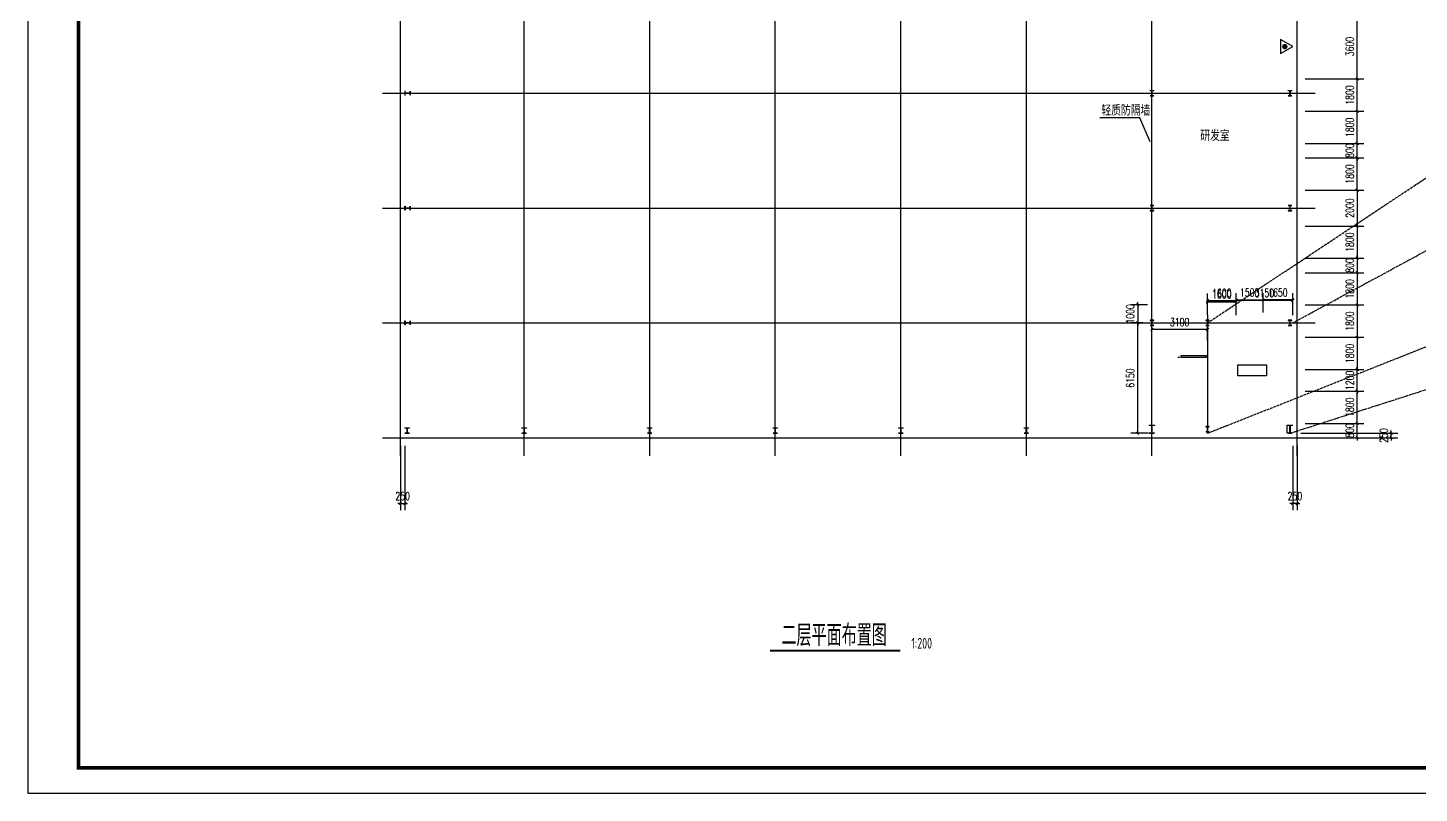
# Model space of a CAD drawing. Extents: x 180850 to 1399066, y 48356 to 327880.
# Drawn here: x 429757 to 507333, y 232984 to 275638 of the extents above; entities that cross this region are included whole.
import ezdxf

# ---------------------------------------------------------------- set-up
doc = ezdxf.new("R2010")
doc.units = 0
doc.header["$LTSCALE"] = 1000
doc.linetypes.add('0$0$CENTERX2', pattern=[4, 2.5, -0.5, 0.5, -0.5])
for name, color, linetype in [('AXIS', 3, 'Continuous'), ('DOTE', 1, 'Continuous'), ('GZ', 50, 'Continuous'), ('Gzd', 1, 'Continuous'), ('LVTRY', 6, 'Continuous'), ('PUB_DIM', 3, 'Continuous'), ('PUB_TITLE', 4, 'Continuous'), ('REIN', 1, 'Continuous'), ('STAIR', 2, 'Continuous'), ('TEXT', 7, 'Continuous')]:
    doc.layers.add(name, color=color, linetype=linetype)
doc.styles.add('_TCH_DIM_T3', font='SIMPLEX', dxfattribs={"width": 0.705882, "bigfont": 'GBCBIG'})
doc.styles.add('TSSD_Norm', font='tssdeng.shx', dxfattribs={"bigfont": 'hztxt.shx'})
doc.dimstyles.new('_TCH_ARCH&&150', dxfattribs={"dimtxt": 446.25, "dimasz": 150, "dimexe": 375, "dimexo": 450, "dimgap": 189.375, "dimtad": 1, "dimdec": 0, "dimzin": 0, "dimdsep": 46, "dimtxsty": '_TCH_DIM_T3', "dimblk": 'ARCHTICK', "dimcen": 0.09, "dimclrd": 3, "dimclre": 3, "dimclrt": 7, "dimazin": 2, "dimtfac": 1, "dimtdec": 0, "dimtix": 1, "dimtmove": 2, "dimatfit": 3, "dimfxl": 1, "dimtolj": 1, "dimtzin": 0, "dimarcsym": 0})
doc.dimstyles.new('TCH-200-1', dxfattribs={"dimtxt": 595, "dimasz": 200, "dimexe": 500, "dimexo": 600, "dimgap": 252.5, "dimtad": 1, "dimdec": 0, "dimzin": 0, "dimdsep": 46, "dimtxsty": '_TCH_DIM_T3', "dimblk": 'ARCHTICK', "dimcen": 0.09, "dimclrd": 3, "dimclre": 3, "dimclrt": 7, "dimazin": 2, "dimtfac": 1, "dimtdec": 0, "dimtix": 1, "dimtmove": 2, "dimatfit": 3, "dimfxl": 1, "dimtolj": 1, "dimtzin": 0, "dimarcsym": 0})

# ---------------------------------------------------------------- blocks, each defined once
blk = doc.blocks.new('_ArchTick')
at = {"color": 0, "linetype": 'ByBlock', "const_width": 0.4}
blk.add_lwpolyline([(-0.5, -0.5), (0.5, 0.5)], dxfattribs=at)
blk = doc.blocks.new('*D1211')
at = {"color": 3, "lineweight": -2, "transparency": 16777216}
for p, q in [((450531, 252343), (450531, 248754)), ((450781, 252343), (450781, 248754)), ((450531, 249129), (450381, 249129)), ((450531, 249129), (450781, 249129)), ((450781, 249129), (450931, 249129))]:
    blk.add_line(p, q, dxfattribs=at)
at = {"layer": 'Defpoints', "color": 0, "transparency": 16777216}
for p in [(450531, 252793), (450781, 252793), (450781, 249129)]:
    blk.add_point(p, dxfattribs=at)
at = {"color": 3, "lineweight": -2, "transparency": 16777216, "xscale": 150, "yscale": 150, "zscale": 150}
blk.add_blockref('_ArchTick', (450531, 249129), dxfattribs=at)
at = {"color": 3, "lineweight": -2, "transparency": 16777216, "xscale": 150, "yscale": 150, "zscale": 150, "rotation": 180}
blk.add_blockref('_ArchTick', (450781, 249129), dxfattribs=at)
at = {"color": 7, "transparency": 16777216, "insert": (450656, 249542), "char_height": 446.2, "attachment_point": 5, "style": '_TCH_DIM_T3'}
blk.add_mtext('\\A1;250', dxfattribs=at)
blk = doc.blocks.new('*D1212')
at = {"color": 3, "lineweight": -2, "transparency": 16777216}
for p, q in [((500281, 252343), (500281, 248754)), ((500531, 252343), (500531, 248754)), ((500281, 249129), (500131, 249129)), ((500531, 249129), (500281, 249129)), ((500531, 249129), (500681, 249129))]:
    blk.add_line(p, q, dxfattribs=at)
at = {"layer": 'Defpoints', "color": 0, "transparency": 16777216}
for p in [(500281, 252793), (500531, 252793), (500281, 249129)]:
    blk.add_point(p, dxfattribs=at)
at = {"color": 3, "lineweight": -2, "transparency": 16777216, "xscale": 150, "yscale": 150, "zscale": 150}
blk.add_blockref('_ArchTick', (500281, 249129), dxfattribs=at)
at = {"color": 3, "lineweight": -2, "transparency": 16777216, "xscale": 150, "yscale": 150, "zscale": 150, "rotation": 180}
blk.add_blockref('_ArchTick', (500531, 249129), dxfattribs=at)
at = {"color": 7, "transparency": 16777216, "insert": (500406, 249542), "char_height": 446.2, "attachment_point": 5, "style": '_TCH_DIM_T3'}
blk.add_mtext('\\A1;250', dxfattribs=at)
blk = doc.blocks.new('*D1298')
at = {"color": 3, "lineweight": -2, "transparency": 16777216}
for p, q in [((500731, 253043), (506145, 253043)), ((505770, 253043), (505770, 253193)), ((505770, 252793), (505770, 253043)), ((499981, 252793), (506145, 252793)), ((505770, 252793), (505770, 252643))]:
    blk.add_line(p, q, dxfattribs=at)
at = {"layer": 'Defpoints', "color": 0, "transparency": 16777216}
for p in [(500281, 253043), (505770, 253043), (499531, 252793)]:
    blk.add_point(p, dxfattribs=at)
at = {"color": 3, "lineweight": -2, "transparency": 16777216, "xscale": 150, "yscale": 150, "zscale": 150}
for p, rotation in [((505770, 253043), 270), ((505770, 252793), 90)]:
    blk.add_blockref('_ArchTick', p, dxfattribs=dict(at, rotation=rotation))
at = {"color": 7, "transparency": 16777216, "insert": (505358, 252918), "char_height": 446.2, "attachment_point": 5, "rotation": 90, "style": '_TCH_DIM_T3'}
blk.add_mtext('\\A1;250', dxfattribs=at)
blk = doc.blocks.new('A$C0D6F3731')
for p, q in [((41500, 50250), (41740, 50250)), ((41500, 450), (41740, 450))]:
    blk.add_line(p, q)
at = {"layer": 'GZ'}
for points in [[(0, 50400), (250, 50400), (250, 50410), (132, 50410), (128, 50415), (128, 50685), (132, 50690), (250, 50690), (250, 50700), (0, 50700), (0, 50690), (118, 50690), (122, 50686), (122, 50415), (118, 50410), (0, 50410), (0, 50400)], [(6525, 50400), (6775, 50400), (6775, 50410), (6657, 50410), (6653, 50415), (6653, 50685), (6657, 50690), (6775, 50690), (6775, 50700), (6525, 50700), (6525, 50690), (6643, 50690), (6647, 50686), (6647, 50415), (6643, 50410), (6525, 50410), (6525, 50400)], [(13525, 50400), (13775, 50400), (13775, 50410), (13657, 50410), (13653, 50415), (13653, 50685), (13657, 50690), (13775, 50690), (13775, 50700), (13525, 50700), (13525, 50690), (13643, 50690), (13647, 50686), (13647, 50415), (13643, 50410), (13525, 50410), (13525, 50400)], [(20525, 50400), (20775, 50400), (20775, 50410), (20657, 50410), (20653, 50415), (20653, 50685), (20657, 50690), (20775, 50690), (20775, 50700), (20525, 50700), (20525, 50690), (20643, 50690), (20647, 50686), (20647, 50415), (20643, 50410), (20525, 50410), (20525, 50400)], [(27525, 50400), (27775, 50400), (27775, 50410), (27657, 50410), (27653, 50415), (27653, 50685), (27657, 50690), (27775, 50690), (27775, 50700), (27525, 50700), (27525, 50690), (27643, 50690), (27647, 50686), (27647, 50415), (27643, 50410), (27525, 50410), (27525, 50400)], [(34525, 50400), (34775, 50400), (34775, 50410), (34657, 50410), (34653, 50415), (34653, 50685), (34657, 50690), (34775, 50690), (34775, 50700), (34525, 50700), (34525, 50690), (34643, 50690), (34647, 50686), (34647, 50415), (34643, 50410), (34525, 50410), (34525, 50400)], [(41500, 50250), (41800, 50250), (41800, 50260), (41657, 50260), (41653, 50265), (41653, 50685), (41657, 50690), (41800, 50690), (41800, 50700), (41500, 50700), (41500, 50690), (41643, 50690), (41647, 50686), (41647, 50265), (41643, 50260), (41500, 50260), (41500, 50250)], [(44650, 50625), (44850, 50625), (44850, 50615), (44757, 50615), (44753, 50610), (44753, 50340), (44757, 50335), (44850, 50335), (44850, 50325), (44650, 50325), (44650, 50335), (44743, 50335), (44747, 50340), (44747, 50610), (44743, 50615), (44650, 50615), (44650, 50625)], [(49225, 50250), (49475, 50250), (49475, 50260), (49357, 50260), (49353, 50265), (49353, 50685), (49357, 50690), (49475, 50690), (49475, 50700), (49225, 50700), (49225, 50690), (49343, 50690), (49347, 50686), (49347, 50265), (49343, 50260), (49225, 50260), (49225, 50250)], [(0, 44660), (0, 44440), (10, 44440), (10, 44543), (15, 44547), (285, 44547), (290, 44543), (290, 44440), (300, 44440), (300, 44660), (290, 44660), (290, 44557), (286, 44553), (15, 44553), (10, 44557), (10, 44660), (0, 44660)], [(41550, 44700), (41750, 44700), (41750, 44690), (41657, 44690), (41653, 44685), (41653, 44415), (41657, 44410), (41750, 44410), (41750, 44400), (41550, 44400), (41550, 44410), (41643, 44410), (41647, 44415), (41647, 44685), (41643, 44690), (41550, 44690), (41550, 44700)], [(44650, 44700), (44850, 44700), (44850, 44690), (44757, 44690), (44753, 44685), (44753, 44415), (44757, 44410), (44850, 44410), (44850, 44400), (44650, 44400), (44650, 44410), (44743, 44410), (44747, 44415), (44747, 44685), (44743, 44690), (44650, 44690), (44650, 44700)], [(49250, 44700), (49450, 44700), (49450, 44690), (49357, 44690), (49353, 44685), (49353, 44415), (49357, 44410), (49450, 44410), (49450, 44400), (49250, 44400), (49250, 44410), (49343, 44410), (49347, 44415), (49347, 44685), (49343, 44690), (49250, 44690), (49250, 44700)], [(0, 38260), (0, 38040), (10, 38040), (10, 38143), (15, 38147), (285, 38147), (290, 38143), (290, 38040), (300, 38040), (300, 38260), (290, 38260), (290, 38157), (286, 38153), (15, 38153), (10, 38157), (10, 38260), (0, 38260)], [(41550, 38300), (41750, 38300), (41750, 38290), (41657, 38290), (41653, 38285), (41653, 38015), (41657, 38010), (41750, 38010), (41750, 38000), (41550, 38000), (41550, 38010), (41643, 38010), (41647, 38015), (41647, 38285), (41643, 38290), (41550, 38290), (41550, 38300)], [(49250, 38300), (49450, 38300), (49450, 38290), (49357, 38290), (49353, 38285), (49353, 38015), (49357, 38010), (49450, 38010), (49450, 38000), (49250, 38000), (49250, 38010), (49343, 38010), (49347, 38015), (49347, 38285), (49343, 38290), (49250, 38290), (49250, 38300)], [(0, 31860), (0, 31640), (10, 31640), (10, 31743), (15, 31747), (285, 31747), (290, 31743), (290, 31640), (300, 31640), (300, 31860), (290, 31860), (290, 31757), (286, 31753), (15, 31753), (10, 31757), (10, 31860), (0, 31860)], [(41550, 31900), (41750, 31900), (41750, 31890), (41657, 31890), (41653, 31885), (41653, 31615), (41657, 31610), (41750, 31610), (41750, 31600), (41550, 31600), (41550, 31610), (41643, 31610), (41647, 31615), (41647, 31885), (41643, 31890), (41550, 31890), (41550, 31900)], [(49250, 31900), (49450, 31900), (49450, 31890), (49357, 31890), (49353, 31885), (49353, 31615), (49357, 31610), (49450, 31610), (49450, 31600), (49250, 31600), (49250, 31610), (49343, 31610), (49347, 31615), (49347, 31885), (49343, 31890), (49250, 31890), (49250, 31900)], [(0, 25550), (250, 25550), (250, 25540), (132, 25540), (128, 25535), (128, 25165), (132, 25160), (250, 25160), (250, 25150), (0, 25150), (0, 25160), (118, 25160), (122, 25165), (122, 25535), (118, 25540), (0, 25540), (0, 25550)], [(6525, 25550), (6775, 25550), (6775, 25540), (6657, 25540), (6653, 25535), (6653, 25165), (6657, 25160), (6775, 25160), (6775, 25150), (6525, 25150), (6525, 25160), (6643, 25160), (6647, 25165), (6647, 25535), (6643, 25540), (6525, 25540), (6525, 25550)], [(13525, 25550), (13775, 25550), (13775, 25540), (13657, 25540), (13653, 25535), (13653, 25165), (13657, 25160), (13775, 25160), (13775, 25150), (13525, 25150), (13525, 25160), (13643, 25160), (13647, 25165), (13647, 25535), (13643, 25540), (13525, 25540), (13525, 25550)], [(20525, 25550), (20775, 25550), (20775, 25540), (20657, 25540), (20653, 25535), (20653, 25165), (20657, 25160), (20775, 25160), (20775, 25150), (20525, 25150), (20525, 25160), (20643, 25160), (20647, 25165), (20647, 25535), (20643, 25540), (20525, 25540), (20525, 25550)], [(27525, 25550), (27775, 25550), (27775, 25540), (27657, 25540), (27653, 25535), (27653, 25165), (27657, 25160), (27775, 25160), (27775, 25150), (27525, 25150), (27525, 25160), (27643, 25160), (27647, 25165), (27647, 25535), (27643, 25540), (27525, 25540), (27525, 25550)], [(34525, 25550), (34775, 25550), (34775, 25540), (34657, 25540), (34653, 25535), (34653, 25165), (34657, 25160), (34775, 25160), (34775, 25150), (34525, 25150), (34525, 25160), (34643, 25160), (34647, 25165), (34647, 25535), (34643, 25540), (34525, 25540), (34525, 25550)], [(41525, 25550), (41775, 25550), (41775, 25540), (41657, 25540), (41653, 25535), (41653, 25165), (41657, 25160), (41775, 25160), (41775, 25150), (41525, 25150), (41525, 25160), (41643, 25160), (41647, 25165), (41647, 25535), (41643, 25540), (41525, 25540), (41525, 25550)], [(49225, 25550), (49475, 25550), (49475, 25540), (49357, 25540), (49353, 25535), (49353, 25165), (49357, 25160), (49475, 25160), (49475, 25150), (49225, 25150), (49225, 25160), (49343, 25160), (49347, 25165), (49347, 25535), (49343, 25540), (49225, 25540), (49225, 25550)], [(0, 19060), (0, 18840), (10, 18840), (10, 18943), (15, 18947), (285, 18947), (290, 18943), (290, 18840), (300, 18840), (300, 19060), (290, 19060), (290, 18957), (286, 18953), (15, 18953), (10, 18957), (10, 19060), (0, 19060)], [(41550, 19100), (41750, 19100), (41750, 19090), (41657, 19090), (41653, 19085), (41653, 18815), (41657, 18810), (41750, 18810), (41750, 18800), (41550, 18800), (41550, 18810), (41643, 18810), (41647, 18815), (41647, 19085), (41643, 19090), (41550, 19090), (41550, 19100)], [(49250, 19100), (49450, 19100), (49450, 19090), (49357, 19090), (49353, 19085), (49353, 18815), (49357, 18810), (49450, 18810), (49450, 18800), (49250, 18800), (49250, 18810), (49343, 18810), (49347, 18815), (49347, 19085), (49343, 19090), (49250, 19090), (49250, 19100)], [(0, 12440), (0, 12660), (10, 12660), (10, 12557), (15, 12553), (285, 12553), (290, 12557), (290, 12660), (300, 12660), (300, 12440), (290, 12440), (290, 12543), (286, 12547), (15, 12547), (10, 12543), (10, 12440), (0, 12440)], [(41550, 12400), (41750, 12400), (41750, 12410), (41657, 12410), (41653, 12415), (41653, 12685), (41657, 12690), (41750, 12690), (41750, 12700), (41550, 12700), (41550, 12690), (41643, 12690), (41647, 12685), (41647, 12415), (41643, 12410), (41550, 12410), (41550, 12400)], [(49250, 12400), (49450, 12400), (49450, 12410), (49357, 12410), (49353, 12415), (49353, 12685), (49357, 12690), (49450, 12690), (49450, 12700), (49250, 12700), (49250, 12690), (49343, 12690), (49347, 12685), (49347, 12415), (49343, 12410), (49250, 12410), (49250, 12400)], [(0, 6040), (0, 6260), (10, 6260), (10, 6157), (15, 6153), (285, 6153), (290, 6157), (290, 6260), (300, 6260), (300, 6040), (290, 6040), (290, 6143), (286, 6147), (15, 6147), (10, 6143), (10, 6040), (0, 6040)], [(41550, 6000), (41750, 6000), (41750, 6010), (41657, 6010), (41653, 6015), (41653, 6285), (41657, 6290), (41750, 6290), (41750, 6300), (41550, 6300), (41550, 6290), (41643, 6290), (41647, 6285), (41647, 6015), (41643, 6010), (41550, 6010), (41550, 6000)], [(44650, 6000), (44850, 6000), (44850, 6010), (44757, 6010), (44753, 6015), (44753, 6285), (44757, 6290), (44850, 6290), (44850, 6300), (44650, 6300), (44650, 6290), (44743, 6290), (44747, 6285), (44747, 6015), (44743, 6010), (44650, 6010), (44650, 6000)], [(49250, 6000), (49450, 6000), (49450, 6010), (49357, 6010), (49353, 6015), (49353, 6285), (49357, 6290), (49450, 6290), (49450, 6300), (49250, 6300), (49250, 6290), (49343, 6290), (49347, 6285), (49347, 6015), (49343, 6010), (49250, 6010), (49250, 6000)], [(0, 300), (250, 300), (250, 290), (132, 290), (128, 285), (128, 15), (132, 10), (250, 10), (250, 0), (0, 0), (0, 10), (118, 10), (122, 14), (122, 285), (118, 290), (0, 290), (0, 300)], [(6525, 300), (6775, 300), (6775, 290), (6657, 290), (6653, 285), (6653, 15), (6657, 10), (6775, 10), (6775, 0), (6525, 0), (6525, 10), (6643, 10), (6647, 14), (6647, 285), (6643, 290), (6525, 290), (6525, 300)], [(13525, 300), (13775, 300), (13775, 290), (13657, 290), (13653, 285), (13653, 15), (13657, 10), (13775, 10), (13775, 0), (13525, 0), (13525, 10), (13643, 10), (13647, 14), (13647, 285), (13643, 290), (13525, 290), (13525, 300)], [(20525, 300), (20775, 300), (20775, 290), (20657, 290), (20653, 285), (20653, 15), (20657, 10), (20775, 10), (20775, 0), (20525, 0), (20525, 10), (20643, 10), (20647, 14), (20647, 285), (20643, 290), (20525, 290), (20525, 300)], [(27525, 300), (27775, 300), (27775, 290), (27657, 290), (27653, 285), (27653, 15), (27657, 10), (27775, 10), (27775, 0), (27525, 0), (27525, 10), (27643, 10), (27647, 14), (27647, 285), (27643, 290), (27525, 290), (27525, 300)], [(34525, 300), (34775, 300), (34775, 290), (34657, 290), (34653, 285), (34653, 15), (34657, 10), (34775, 10), (34775, 0), (34525, 0), (34525, 10), (34643, 10), (34647, 14), (34647, 285), (34643, 290), (34525, 290), (34525, 300)], [(41500, 450), (41800, 450), (41800, 440), (41657, 440), (41653, 435), (41653, 15), (41657, 10), (41800, 10), (41800, 0), (41500, 0), (41500, 10), (41643, 10), (41647, 14), (41647, 435), (41643, 440), (41500, 440), (41500, 450)], [(44650, 75), (44850, 75), (44850, 85), (44757, 85), (44753, 90), (44753, 360), (44757, 365), (44850, 365), (44850, 375), (44650, 375), (44650, 365), (44743, 365), (44747, 360), (44747, 90), (44743, 85), (44650, 85), (44650, 75)], [(49225, 450), (49475, 450), (49475, 440), (49357, 440), (49353, 435), (49353, 15), (49357, 10), (49475, 10), (49475, 0), (49225, 0), (49225, 10), (49343, 10), (49347, 14), (49347, 435), (49343, 440), (49225, 440), (49225, 450)]]:
    blk.add_lwpolyline(points, close=True, dxfattribs=at)
blk = doc.blocks.new('*D2018')
at = {"color": 3, "lineweight": -2, "transparency": 16777216}
for p, q in [((500981, 276393), (504252, 276393)), ((503877, 272793), (503877, 276393)), ((500981, 272793), (504252, 272793))]:
    blk.add_line(p, q, dxfattribs=at)
at = {"layer": 'Defpoints', "color": 0, "transparency": 16777216}
for p in [(500531, 276393), (503877, 276393), (500531, 272793)]:
    blk.add_point(p, dxfattribs=at)
at = {"color": 3, "lineweight": -2, "transparency": 16777216, "xscale": 150, "yscale": 150, "zscale": 150}
for p, rotation in [((503877, 276393), 90), ((503877, 272793), 270)]:
    blk.add_blockref('_ArchTick', p, dxfattribs=dict(at, rotation=rotation))
at = {"color": 7, "transparency": 16777216, "insert": (503464, 274593), "char_height": 446.2, "attachment_point": 5, "rotation": 90, "style": '_TCH_DIM_T3'}
blk.add_mtext('\\A1;3600', dxfattribs=at)
blk = doc.blocks.new('*D2050')
at = {"layer": 'Defpoints', "color": 0, "transparency": 16777216}
for p in [(491638, 259193), (492371, 259193), (492687, 253043)]:
    blk.add_point(p, dxfattribs=at)
at = {"layer": 'PUB_DIM', "color": 3, "lineweight": -2, "transparency": 16777216}
for p, q in [((491921, 259193), (491263, 259193)), ((491638, 253043), (491638, 259193)), ((492237, 253043), (491263, 253043))]:
    blk.add_line(p, q, dxfattribs=at)
at = {"layer": 'PUB_DIM', "color": 3, "lineweight": -2, "transparency": 16777216, "xscale": 150, "yscale": 150, "zscale": 150}
for p, rotation in [((491638, 259193), 90), ((491638, 253043), 270)]:
    blk.add_blockref('_ArchTick', p, dxfattribs=dict(at, rotation=rotation))
at = {"layer": 'PUB_DIM', "color": 7, "transparency": 16777216, "insert": (491225, 256118), "char_height": 446.2, "attachment_point": 5, "rotation": 90, "style": '_TCH_DIM_T3'}
blk.add_mtext('\\A1;6150', dxfattribs=at)
blk = doc.blocks.new('*D2051')
at = {"layer": 'Defpoints', "color": 0, "transparency": 16777216}
for p in [(492641, 260193), (491638, 259193), (492371, 259193)]:
    blk.add_point(p, dxfattribs=at)
at = {"layer": 'PUB_DIM', "color": 3, "lineweight": -2, "transparency": 16777216}
for p, q in [((492191, 260193), (491263, 260193)), ((491638, 260193), (491638, 260343)), ((491638, 260193), (491638, 259193)), ((491921, 259193), (491263, 259193)), ((491638, 259193), (491638, 259043))]:
    blk.add_line(p, q, dxfattribs=at)
at = {"layer": 'PUB_DIM', "color": 3, "lineweight": -2, "transparency": 16777216, "xscale": 150, "yscale": 150, "zscale": 150}
for p, rotation in [((491638, 260193), 270), ((491638, 259193), 90)]:
    blk.add_blockref('_ArchTick', p, dxfattribs=dict(at, rotation=rotation))
at = {"layer": 'PUB_DIM', "color": 7, "transparency": 16777216, "insert": (491225, 259693), "char_height": 446.2, "attachment_point": 5, "rotation": 90, "style": '_TCH_DIM_T3'}
blk.add_mtext('\\A1;1000', dxfattribs=at)
blk = doc.blocks.new('*D2052')
at = {"color": 3, "lineweight": -2, "transparency": 16777216}
for p, q in [((497131, 259618), (497131, 260823)), ((500281, 259618), (500281, 260823)), ((500281, 260448), (497131, 260448))]:
    blk.add_line(p, q, dxfattribs=at)
at = {"layer": 'Defpoints', "color": 0, "transparency": 16777216}
for p in [(497131, 260448), (497131, 259168), (500281, 259168)]:
    blk.add_point(p, dxfattribs=at)
at = {"color": 3, "lineweight": -2, "transparency": 16777216, "xscale": 150, "yscale": 150, "zscale": 150}
for p, rotation in [((497131, 260448), 179.9999999933299), ((500281, 260448), 359.9999999933299)]:
    blk.add_blockref('_ArchTick', p, dxfattribs=dict(at, rotation=rotation))
at = {"color": 7, "transparency": 16777216, "insert": (498706, 260860), "char_height": 446.2, "attachment_point": 5, "rotation": 360, "style": '_TCH_DIM_T3'}
blk.add_mtext('\\A1;3150', dxfattribs=at)
blk = doc.blocks.new('*D2053')
at = {"color": 3, "lineweight": -2, "transparency": 16777216}
for p, q in [((492431, 257995), (492431, 259200)), ((495531, 258219), (495531, 259200)), ((495531, 258825), (492431, 258825))]:
    blk.add_line(p, q, dxfattribs=at)
at = {"layer": 'Defpoints', "color": 0, "transparency": 16777216}
for p in [(492431, 258825), (495531, 257769), (492431, 257545)]:
    blk.add_point(p, dxfattribs=at)
at = {"color": 3, "lineweight": -2, "transparency": 16777216, "xscale": 150, "yscale": 150, "zscale": 150}
for p, rotation in [((492431, 258825), 180.0000000066701), ((495531, 258825), 6.670104468753379e-09)]:
    blk.add_blockref('_ArchTick', p, dxfattribs=dict(at, rotation=rotation))
at = {"color": 7, "transparency": 16777216, "insert": (493981, 259237), "char_height": 446.2, "attachment_point": 5, "rotation": 0, "style": '_TCH_DIM_T3'}
blk.add_mtext('\\A1;3100', dxfattribs=at)
blk = doc.blocks.new('*D2054')
at = {"color": 3, "lineweight": -2, "transparency": 16777216}
for p, q in [((495531, 259842), (495531, 260823)), ((497131, 259618), (497131, 260823)), ((495531, 260448), (497131, 260448))]:
    blk.add_line(p, q, dxfattribs=at)
at = {"layer": 'Defpoints', "color": 0, "transparency": 16777216}
for p in [(497131, 260448), (495531, 259392), (497131, 259168)]:
    blk.add_point(p, dxfattribs=at)
at = {"color": 3, "lineweight": -2, "transparency": 16777216, "xscale": 150, "yscale": 150, "zscale": 150, "rotation": 180}
blk.add_blockref('_ArchTick', (495531, 260448), dxfattribs=at)
at = {"color": 3, "lineweight": -2, "transparency": 16777216, "xscale": 150, "yscale": 150, "zscale": 150}
blk.add_blockref('_ArchTick', (497131, 260448), dxfattribs=at)
at = {"color": 7, "transparency": 16777216, "insert": (496331, 260860), "char_height": 446.2, "attachment_point": 5, "style": '_TCH_DIM_T3'}
blk.add_mtext('\\A1;1600', dxfattribs=at)
blk = doc.blocks.new('*D2038')
at = {"color": 3, "lineweight": -2, "transparency": 16777216}
for p, q in [((500981, 256592), (504252, 256592)), ((503877, 256592), (503877, 256742)), ((503877, 255393), (503877, 256592)), ((500981, 255393), (504252, 255393)), ((503877, 255393), (503877, 255243))]:
    blk.add_line(p, q, dxfattribs=at)
at = {"layer": 'Defpoints', "color": 0, "transparency": 16777216}
for p in [(500531, 256592), (503877, 256592), (500531, 255393)]:
    blk.add_point(p, dxfattribs=at)
at = {"color": 3, "lineweight": -2, "transparency": 16777216, "xscale": 150, "yscale": 150, "zscale": 150}
for p, rotation in [((503877, 256592), 270), ((503877, 255393), 90)]:
    blk.add_blockref('_ArchTick', p, dxfattribs=dict(at, rotation=rotation))
at = {"color": 7, "transparency": 16777216, "insert": (503464, 255993), "char_height": 446.2, "attachment_point": 5, "rotation": 90, "style": '_TCH_DIM_T3'}
blk.add_mtext('\\A1;1200', dxfattribs=at)
blk = doc.blocks.new('*D2039')
at = {"color": 3, "lineweight": -2, "transparency": 16777216}
for p, q in [((503877, 253593), (503877, 253743)), ((500981, 253593), (504252, 253593)), ((503877, 252793), (503877, 253593)), ((500981, 252793), (504252, 252793)), ((503877, 252793), (503877, 252643))]:
    blk.add_line(p, q, dxfattribs=at)
at = {"layer": 'Defpoints', "color": 0, "transparency": 16777216}
for p in [(500531, 253593), (503877, 253593), (500531, 252793)]:
    blk.add_point(p, dxfattribs=at)
at = {"color": 3, "lineweight": -2, "transparency": 16777216, "xscale": 150, "yscale": 150, "zscale": 150}
for p, rotation in [((503877, 253593), 270), ((503877, 252793), 90)]:
    blk.add_blockref('_ArchTick', p, dxfattribs=dict(at, rotation=rotation))
at = {"color": 7, "transparency": 16777216, "insert": (503464, 253193), "char_height": 446.2, "attachment_point": 5, "rotation": 90, "style": '_TCH_DIM_T3'}
blk.add_mtext('\\A1;800', dxfattribs=at)
blk = doc.blocks.new('*D2040')
at = {"color": 3, "lineweight": -2, "transparency": 16777216}
for p, q in [((500981, 255393), (504252, 255393)), ((503877, 253593), (503877, 255393)), ((500981, 253593), (504252, 253593))]:
    blk.add_line(p, q, dxfattribs=at)
at = {"layer": 'Defpoints', "color": 0, "transparency": 16777216}
for p in [(500531, 255393), (503877, 255393), (500531, 253593)]:
    blk.add_point(p, dxfattribs=at)
at = {"color": 3, "lineweight": -2, "transparency": 16777216, "xscale": 150, "yscale": 150, "zscale": 150}
for p, rotation in [((503877, 255393), 90), ((503877, 253593), 270)]:
    blk.add_blockref('_ArchTick', p, dxfattribs=dict(at, rotation=rotation))
at = {"color": 7, "transparency": 16777216, "insert": (503464, 254493), "char_height": 446.2, "attachment_point": 5, "rotation": 90, "style": '_TCH_DIM_T3'}
blk.add_mtext('\\A1;1800', dxfattribs=at)
blk = doc.blocks.new('*D2041')
at = {"color": 3, "lineweight": -2, "transparency": 16777216}
for p, q in [((500981, 258392), (504252, 258392)), ((503877, 258392), (503877, 256592)), ((500981, 256592), (504252, 256592))]:
    blk.add_line(p, q, dxfattribs=at)
at = {"layer": 'Defpoints', "color": 0, "transparency": 16777216}
for p in [(500531, 258392), (500531, 256592), (503877, 256592)]:
    blk.add_point(p, dxfattribs=at)
at = {"color": 3, "lineweight": -2, "transparency": 16777216, "xscale": 150, "yscale": 150, "zscale": 150}
for p, rotation in [((503877, 258392), 90), ((503877, 256592), 270)]:
    blk.add_blockref('_ArchTick', p, dxfattribs=dict(at, rotation=rotation))
at = {"color": 7, "transparency": 16777216, "insert": (503464, 257492), "char_height": 446.2, "attachment_point": 5, "rotation": 90, "style": '_TCH_DIM_T3'}
blk.add_mtext('\\A1;1800', dxfattribs=at)
blk = doc.blocks.new('*D2042')
at = {"color": 3, "lineweight": -2, "transparency": 16777216}
for p, q in [((500981, 260193), (504252, 260193)), ((503877, 260193), (503877, 258392)), ((500981, 258392), (504252, 258392))]:
    blk.add_line(p, q, dxfattribs=at)
at = {"layer": 'Defpoints', "color": 0, "transparency": 16777216}
for p in [(500531, 260193), (500531, 258392), (503877, 258392)]:
    blk.add_point(p, dxfattribs=at)
at = {"color": 3, "lineweight": -2, "transparency": 16777216, "xscale": 150, "yscale": 150, "zscale": 150}
for p, rotation in [((503877, 260193), 90), ((503877, 258392), 270)]:
    blk.add_blockref('_ArchTick', p, dxfattribs=dict(at, rotation=rotation))
at = {"color": 7, "transparency": 16777216, "insert": (503464, 259293), "char_height": 446.2, "attachment_point": 5, "rotation": 90, "style": '_TCH_DIM_T3'}
blk.add_mtext('\\A1;1800', dxfattribs=at)
blk = doc.blocks.new('*D2043')
at = {"color": 3, "lineweight": -2, "transparency": 16777216}
for p, q in [((500981, 266593), (504252, 266593)), ((503877, 266593), (503877, 264593)), ((500981, 264593), (504252, 264593))]:
    blk.add_line(p, q, dxfattribs=at)
at = {"layer": 'Defpoints', "color": 0, "transparency": 16777216}
for p in [(500531, 266593), (500531, 264593), (503877, 264593)]:
    blk.add_point(p, dxfattribs=at)
at = {"color": 3, "lineweight": -2, "transparency": 16777216, "xscale": 150, "yscale": 150, "zscale": 150}
for p, rotation in [((503877, 266593), 90), ((503877, 264593), 270)]:
    blk.add_blockref('_ArchTick', p, dxfattribs=dict(at, rotation=rotation))
at = {"color": 7, "transparency": 16777216, "insert": (503464, 265593), "char_height": 446.2, "attachment_point": 5, "rotation": 90, "style": '_TCH_DIM_T3'}
blk.add_mtext('\\A1;2000', dxfattribs=at)
blk = doc.blocks.new('*D2044')
at = {"color": 3, "lineweight": -2, "transparency": 16777216}
for p, q in [((500981, 264593), (504252, 264593)), ((503877, 264593), (503877, 262793)), ((500981, 262793), (504252, 262793))]:
    blk.add_line(p, q, dxfattribs=at)
at = {"layer": 'Defpoints', "color": 0, "transparency": 16777216}
for p in [(500531, 264593), (500531, 262793), (503877, 262793)]:
    blk.add_point(p, dxfattribs=at)
at = {"color": 3, "lineweight": -2, "transparency": 16777216, "xscale": 150, "yscale": 150, "zscale": 150}
for p, rotation in [((503877, 264593), 90), ((503877, 262793), 270)]:
    blk.add_blockref('_ArchTick', p, dxfattribs=dict(at, rotation=rotation))
at = {"color": 7, "transparency": 16777216, "insert": (503464, 263693), "char_height": 446.2, "attachment_point": 5, "rotation": 90, "style": '_TCH_DIM_T3'}
blk.add_mtext('\\A1;1800', dxfattribs=at)
blk = doc.blocks.new('*D2045')
at = {"color": 3, "lineweight": -2, "transparency": 16777216}
for p, q in [((500981, 262793), (504252, 262793)), ((503877, 262793), (503877, 262943)), ((503877, 262793), (503877, 261993)), ((500981, 261993), (504252, 261993)), ((503877, 261993), (503877, 261843))]:
    blk.add_line(p, q, dxfattribs=at)
at = {"layer": 'Defpoints', "color": 0, "transparency": 16777216}
for p in [(500531, 262793), (500531, 261993), (503877, 261993)]:
    blk.add_point(p, dxfattribs=at)
at = {"color": 3, "lineweight": -2, "transparency": 16777216, "xscale": 150, "yscale": 150, "zscale": 150}
for p, rotation in [((503877, 262793), 270), ((503877, 261993), 90)]:
    blk.add_blockref('_ArchTick', p, dxfattribs=dict(at, rotation=rotation))
at = {"color": 7, "transparency": 16777216, "insert": (503464, 262393), "char_height": 446.2, "attachment_point": 5, "rotation": 90, "style": '_TCH_DIM_T3'}
blk.add_mtext('\\A1;800', dxfattribs=at)
blk = doc.blocks.new('*D2046')
at = {"color": 3, "lineweight": -2, "transparency": 16777216}
for p, q in [((500981, 261993), (504252, 261993)), ((503877, 261993), (503877, 260193)), ((500981, 260193), (504252, 260193))]:
    blk.add_line(p, q, dxfattribs=at)
at = {"layer": 'Defpoints', "color": 0, "transparency": 16777216}
for p in [(500531, 261993), (500531, 260193), (503877, 260193)]:
    blk.add_point(p, dxfattribs=at)
at = {"color": 3, "lineweight": -2, "transparency": 16777216, "xscale": 150, "yscale": 150, "zscale": 150}
for p, rotation in [((503877, 261993), 90), ((503877, 260193), 270)]:
    blk.add_blockref('_ArchTick', p, dxfattribs=dict(at, rotation=rotation))
at = {"color": 7, "transparency": 16777216, "insert": (503464, 261093), "char_height": 446.2, "attachment_point": 5, "rotation": 90, "style": '_TCH_DIM_T3'}
blk.add_mtext('\\A1;1800', dxfattribs=at)
blk = doc.blocks.new('*D2047')
at = {"color": 3, "lineweight": -2, "transparency": 16777216}
for p, q in [((495531, 259637), (495531, 260743)), ((497131, 259637), (497131, 260743)), ((495531, 260368), (497131, 260368))]:
    blk.add_line(p, q, dxfattribs=at)
at = {"layer": 'Defpoints', "color": 0, "transparency": 16777216}
for p in [(497131, 260368), (495531, 259187), (497131, 259187)]:
    blk.add_point(p, dxfattribs=at)
at = {"color": 3, "lineweight": -2, "transparency": 16777216, "xscale": 150, "yscale": 150, "zscale": 150, "rotation": 180}
blk.add_blockref('_ArchTick', (495531, 260368), dxfattribs=at)
at = {"color": 3, "lineweight": -2, "transparency": 16777216, "xscale": 150, "yscale": 150, "zscale": 150}
blk.add_blockref('_ArchTick', (497131, 260368), dxfattribs=at)
at = {"color": 7, "transparency": 16777216, "insert": (496331, 260780), "char_height": 446.2, "attachment_point": 5, "style": '_TCH_DIM_T3'}
blk.add_mtext('\\A1;1600', dxfattribs=at)
blk = doc.blocks.new('*D2048')
at = {"color": 3, "lineweight": -2, "transparency": 16777216}
for p, q in [((498631, 259767), (498631, 260848)), ((500281, 259643), (500281, 260848)), ((500281, 260473), (498631, 260473))]:
    blk.add_line(p, q, dxfattribs=at)
at = {"layer": 'Defpoints', "color": 0, "transparency": 16777216}
for p in [(498631, 260473), (498631, 259317), (500281, 259193)]:
    blk.add_point(p, dxfattribs=at)
at = {"color": 3, "lineweight": -2, "transparency": 16777216, "xscale": 150, "yscale": 150, "zscale": 150, "rotation": 180}
blk.add_blockref('_ArchTick', (498631, 260473), dxfattribs=at)
at = {"color": 3, "lineweight": -2, "transparency": 16777216, "xscale": 150, "yscale": 150, "zscale": 150}
blk.add_blockref('_ArchTick', (500281, 260473), dxfattribs=at)
at = {"color": 7, "transparency": 16777216, "insert": (499456, 260885), "char_height": 446.2, "attachment_point": 5, "style": '_TCH_DIM_T3'}
blk.add_mtext('\\A1;1650', dxfattribs=at)
blk = doc.blocks.new('*D2049')
at = {"color": 3, "lineweight": -2, "transparency": 16777216}
for p, q in [((497131, 259767), (497131, 260848)), ((498631, 259767), (498631, 260848)), ((497131, 260473), (498631, 260473))]:
    blk.add_line(p, q, dxfattribs=at)
at = {"layer": 'Defpoints', "color": 0, "transparency": 16777216}
for p in [(498631, 260473), (497131, 259317), (498631, 259317)]:
    blk.add_point(p, dxfattribs=at)
at = {"color": 3, "lineweight": -2, "transparency": 16777216, "xscale": 150, "yscale": 150, "zscale": 150, "rotation": 180}
blk.add_blockref('_ArchTick', (497131, 260473), dxfattribs=at)
at = {"color": 3, "lineweight": -2, "transparency": 16777216, "xscale": 150, "yscale": 150, "zscale": 150}
blk.add_blockref('_ArchTick', (498631, 260473), dxfattribs=at)
at = {"color": 7, "transparency": 16777216, "insert": (497881, 260885), "char_height": 446.2, "attachment_point": 5, "style": '_TCH_DIM_T3'}
blk.add_mtext('\\A1;1500', dxfattribs=at)
blk = doc.blocks.new('*D2055')
at = {"color": 3, "lineweight": -2, "transparency": 16777216}
for p, q in [((500981, 272793), (504252, 272793)), ((503877, 270993), (503877, 272793)), ((500981, 270993), (504252, 270993))]:
    blk.add_line(p, q, dxfattribs=at)
at = {"layer": 'Defpoints', "color": 0, "transparency": 16777216}
for p in [(500531, 272793), (503877, 272793), (500531, 270993)]:
    blk.add_point(p, dxfattribs=at)
at = {"color": 3, "lineweight": -2, "transparency": 16777216, "xscale": 150, "yscale": 150, "zscale": 150}
for p, rotation in [((503877, 272793), 90), ((503877, 270993), 270)]:
    blk.add_blockref('_ArchTick', p, dxfattribs=dict(at, rotation=rotation))
at = {"color": 7, "transparency": 16777216, "insert": (503464, 271893), "char_height": 446.2, "attachment_point": 5, "rotation": 90, "style": '_TCH_DIM_T3'}
blk.add_mtext('\\A1;1800', dxfattribs=at)
blk = doc.blocks.new('*D2056')
at = {"color": 3, "lineweight": -2, "transparency": 16777216}
for p, q in [((500981, 268393), (504252, 268393)), ((503877, 266593), (503877, 268393)), ((500981, 266593), (504252, 266593))]:
    blk.add_line(p, q, dxfattribs=at)
at = {"layer": 'Defpoints', "color": 0, "transparency": 16777216}
for p in [(500531, 268393), (503877, 268393), (500531, 266593)]:
    blk.add_point(p, dxfattribs=at)
at = {"color": 3, "lineweight": -2, "transparency": 16777216, "xscale": 150, "yscale": 150, "zscale": 150}
for p, rotation in [((503877, 268393), 90), ((503877, 266593), 270)]:
    blk.add_blockref('_ArchTick', p, dxfattribs=dict(at, rotation=rotation))
at = {"color": 7, "transparency": 16777216, "insert": (503464, 267493), "char_height": 446.2, "attachment_point": 5, "rotation": 90, "style": '_TCH_DIM_T3'}
blk.add_mtext('\\A1;1800', dxfattribs=at)
blk = doc.blocks.new('*D2057')
at = {"color": 3, "lineweight": -2, "transparency": 16777216}
for p, q in [((500981, 269193), (504252, 269193)), ((503877, 269193), (503877, 269343)), ((503877, 268393), (503877, 269193)), ((500981, 268393), (504252, 268393)), ((503877, 268393), (503877, 268243))]:
    blk.add_line(p, q, dxfattribs=at)
at = {"layer": 'Defpoints', "color": 0, "transparency": 16777216}
for p in [(500531, 269193), (503877, 269193), (500531, 268393)]:
    blk.add_point(p, dxfattribs=at)
at = {"color": 3, "lineweight": -2, "transparency": 16777216, "xscale": 150, "yscale": 150, "zscale": 150}
for p, rotation in [((503877, 269193), 270), ((503877, 268393), 90)]:
    blk.add_blockref('_ArchTick', p, dxfattribs=dict(at, rotation=rotation))
at = {"color": 7, "transparency": 16777216, "insert": (503464, 268793), "char_height": 446.2, "attachment_point": 5, "rotation": 90, "style": '_TCH_DIM_T3'}
blk.add_mtext('\\A1;800', dxfattribs=at)
blk = doc.blocks.new('*D2058')
at = {"color": 3, "lineweight": -2, "transparency": 16777216}
for p, q in [((500981, 270993), (504252, 270993)), ((503877, 269193), (503877, 270993)), ((500981, 269193), (504252, 269193))]:
    blk.add_line(p, q, dxfattribs=at)
at = {"layer": 'Defpoints', "color": 0, "transparency": 16777216}
for p in [(500531, 270993), (503877, 270993), (500531, 269193)]:
    blk.add_point(p, dxfattribs=at)
at = {"color": 3, "lineweight": -2, "transparency": 16777216, "xscale": 150, "yscale": 150, "zscale": 150}
for p, rotation in [((503877, 270993), 90), ((503877, 269193), 270)]:
    blk.add_blockref('_ArchTick', p, dxfattribs=dict(at, rotation=rotation))
at = {"color": 7, "transparency": 16777216, "insert": (503464, 270093), "char_height": 446.2, "attachment_point": 5, "rotation": 90, "style": '_TCH_DIM_T3'}
blk.add_mtext('\\A1;1800', dxfattribs=at)

msp = doc.modelspace()

# ---------------------------------------------------------------- linework, layer by layer
for p, q in [((499980.61, 253042.65), (499980.61, 253492.65)), ((499980.61, 253492.65), (500280.61, 253492.65))]:
    msp.add_line(p, q)
msp.add_lwpolyline([(494040.61, 257285.05), (495470.7, 257285.05), (495470.7, 257348.81), (494040.61, 257348.81)], close=True)
at = {"color": 3, "const_width": 117.6}
msp.add_lwpolyline([(471129.12, 240931.74), (478406.82, 240931.74)], dxfattribs=at)
at = {"layer": 'AXIS'}
msp.add_line((491762.23, 270629.38), (489529.82, 270629.38), dxfattribs=at)
at = {"layer": 'DOTE'}
for p, q in [((450530.61, 251792.67), (450530.61, 304992.67)), ((457430.61, 251792.67), (457430.61, 304992.67)), ((464430.61, 251792.67), (464430.61, 304992.67)), ((471430.61, 251792.67), (471430.61, 304992.67)), ((478430.61, 251792.67), (478430.61, 304992.67)), ((485430.61, 251792.67), (485430.61, 304992.67)), ((492430.61, 251792.67), (492430.61, 304992.67)), ((500530.61, 251792.67), (500530.61, 304992.67)), ((449530.61, 271992.67), (501530.61, 271992.67)), ((449530.61, 265592.67), (501530.61, 265592.67)), ((449530.61, 259192.67), (501530.61, 259192.67)), ((495530.61, 259616.74), (495530.61, 253042.67)), ((449530.61, 252792.67), (501530.61, 252792.67))]:
    msp.add_line(p, q, dxfattribs=at)
at = {"layer": 'DOTE', "color": 8, "linetype": '0$0$CENTERX2', "ltscale": 0.05}
for p, q in [((495530.61, 259192.67), (516465.08, 273076.19)), ((500280.61, 259192.67), (525964.28, 273076.19)), ((495530.61, 253042.67), (516465.08, 261326.19)), ((500130.61, 253042.67), (525964.28, 261326.19))]:
    msp.add_line(p, q, dxfattribs=at)
at = {"layer": 'Gzd'}
msp.add_lwpolyline([(500280.61, 274592.67), (499609.91, 274979.9), (499609.91, 274205.44)], close=True, dxfattribs=at)
at = {"layer": 'LVTRY'}
msp.add_lwpolyline([(498828.03, 256247.94), (497228.03, 256247.94), (497228.03, 256847.94), (498828.03, 256847.94)], close=True, dxfattribs=at)
at = {"layer": 'PUB_TITLE'}
msp.add_lwpolyline([(429757.15, 232984.16), (548557.15, 232984.16), (548557.15, 316984.16), (429757.15, 316984.16)], close=True, dxfattribs=at)
at = {"layer": 'PUB_TITLE', "const_width": 212.12}
msp.add_lwpolyline([(432577.47, 234398.34), (432577.47, 315569.98), (546557.15, 315569.98), (546557.15, 234398.34)], close=True, dxfattribs=at)
at = {"layer": 'REIN', "const_width": 150}
msp.add_lwpolyline([(499842.71, 274665.82, 1), (499842.71, 274515.82, 1)], format="xyb", close=True, dxfattribs=at)
at = {"layer": 'STAIR'}
msp.add_line((493880.61, 257288.81), (493980.61, 257288.81), dxfattribs=at)

# ---------------------------------------------------------------- block references
msp.add_blockref('A$C0D6F3731', (450780.61, 253042.67))

# ---------------------------------------------------------------- texts
at = {"layer": 'TEXT', "style": 'TSSD_Norm', "width": 0.7}
for s, height, p in [('轻质防隔墙', 600, (489615.7, 270738.44, 1892.13)), ('研发室', 600, (495131.23, 269334.04, 1892.13)), ('二层平面布置图', 1200, (471774.7, 241180.68)), ('1:200', 600, (479019.43, 241038.95))]:
    msp.add_text(s, height=height, dxfattribs=at).set_placement(p)

# ---------------------------------------------------------------- dimensions: what is measured, and where the dimension line sits
for base, p1, p2, angle, picture, middle in [((503876.75, 276392.67), (500530.61, 272792.67), (500530.61, 276392.67), 270, '*D2018', (503464.25, 274592.67)), ((503876.75, 272792.95), (500530.61, 270992.67), (500530.61, 272792.95), 90, '*D2055', (503464.25, 271892.81)), ((503876.75, 270992.67), (500530.61, 269192.67), (500530.61, 270992.67), 270, '*D2058', (503464.25, 270092.67)), ((503876.75, 269192.67), (500530.61, 268392.67), (500530.61, 269192.67), 270, '*D2057', (503464.25, 268792.67)), ((503876.75, 268392.67), (500530.61, 266592.67), (500530.61, 268392.67), 270, '*D2056', (503464.25, 267492.67)), ((503876.75, 264592.67), (500530.61, 266592.67), (500530.61, 264592.67), 90, '*D2043', (503464.25, 265592.67)), ((503876.75, 262792.67), (500530.61, 264592.67), (500530.61, 262792.67), 90, '*D2044', (503464.25, 263692.67)), ((503876.75, 261992.67), (500530.61, 262792.67), (500530.61, 261992.67), 90, '*D2045', (503464.25, 262392.67)), ((503876.75, 260192.67), (500530.61, 261992.67), (500530.61, 260192.67), 90, '*D2046', (503464.25, 261092.67)), ((497130.61, 260447.82), (495530.61, 259392.42), (497130.61, 259167.67), 360, '*D2054', (496330.61, 260860.32)), ((497130.61, 260367.92), (495530.61, 259187.13), (497130.61, 259187.13), 360, '*D2047', (496330.61, 260780.42)), ((497130.61, 260447.82), (500280.61, 259167.67), (497130.61, 259167.67), 180, '*D2052', (498705.61, 260860.32)), ((498630.61, 260472.82), (500280.61, 259192.67), (498630.61, 259317.5), 180, '*D2048', (499455.61, 260885.32)), ((503876.75, 258392.39), (500530.61, 260192.67), (500530.61, 258392.39), 270, '*D2042', (503464.25, 259292.53)), ((492430.61, 258824.85), (495530.61, 257769.44), (492430.61, 257544.7), 180, '*D2053', (493980.61, 259237.35)), ((503876.75, 256592.39), (500530.61, 258392.39), (500530.61, 256592.39), 90, '*D2041', (503464.25, 257492.39)), ((503876.75, 256592.39), (500530.61, 255392.67), (500530.61, 256592.39), 270, '*D2038', (503464.25, 255992.53)), ((503876.75, 255392.67), (500530.61, 253592.67), (500530.61, 255392.67), 90, '*D2040', (503464.25, 254492.67)), ((503876.75, 253592.67), (500530.61, 252792.67), (500530.61, 253592.67), 90, '*D2039', (503464.25, 253192.67)), ((505770.4, 253042.67), (499530.61, 252792.67), (500280.61, 253042.67), 270, '*D1298', (505357.9, 252917.67))]:
    dim = msp.add_linear_dim(base=base, p1=p1, p2=p2, angle=angle, dimstyle='_TCH_ARCH&&150')
    dim.commit()
    dim.dimension.update_dxf_attribs({"geometry": picture, "text_midpoint": middle})
for base, p1, p2, picture, middle in [((498630.61, 260472.82), (497130.61, 259317.5), (498630.61, 259317.5), '*D2049', (497880.61, 260885.32)), ((450780.61, 249129.32), (450530.61, 252792.67), (450780.61, 252792.67), '*D1211', (450655.61, 249541.82)), ((500280.61, 249129.32), (500530.61, 252792.67), (500280.61, 252792.67), '*D1212', (500405.61, 249541.82))]:
    dim = msp.add_linear_dim(base=base, p1=p1, p2=p2, dimstyle='_TCH_ARCH&&150')
    dim.commit()
    dim.dimension.update_dxf_attribs({"geometry": picture, "text_midpoint": middle})
at = {"layer": 'PUB_DIM'}
for p1, angle, picture, middle in [((492641.5, 260192.67), 270, '*D2051', (491225.37, 259692.67)), ((492687.12, 253042.67), 90, '*D2050', (491225.37, 256117.67))]:
    dim = msp.add_linear_dim(base=(491637.87, 259192.67), p1=p1, p2=(492370.61, 259192.67), angle=angle, dimstyle='_TCH_ARCH&&150', dxfattribs=at)
    dim.commit()
    dim.dimension.update_dxf_attribs({"geometry": picture, "text_midpoint": middle})

# ---------------------------------------------------------------- leaders
at = {"layer": 'AXIS'}
msp.add_leader([(492330.61, 269292.67), (491762.23, 270629.38)], dimstyle='TCH-200-1', dxfattribs=at)

doc.saveas('drawing.dxf')
